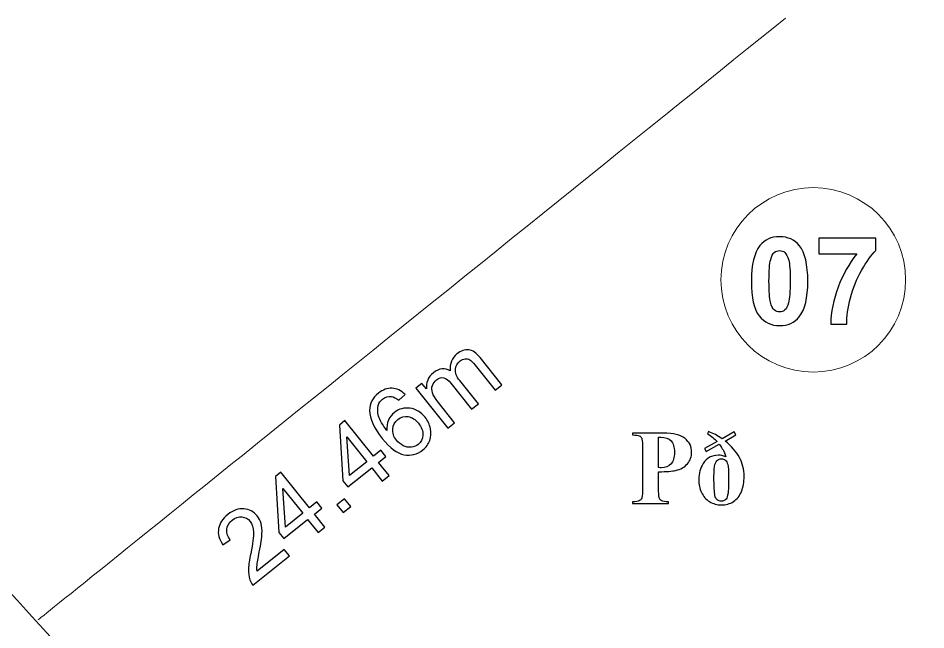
# Model space of a CAD drawing. Header units: millimetres. Extents: x 4360 to 8806, y 1896 to 3880.
# Drawn here: x 4565.33 to 4573.36, y 1949.22 to 1954.63 of the extents above; entities that cross this region are included whole.
import ezdxf

# ---------------------------------------------------------------- set-up
doc = ezdxf.new("R2010")
doc.units = ezdxf.units.MM

msp = doc.modelspace()

# ---------------------------------------------------------------- linework, layer by layer
at = {"lineweight": 40}
msp.add_open_spline([(4558.9403, 1954.63331), (4563.78131, 1949.31276), (4575.95014, 1935.93852), (4575.95014, 1935.93852), (4575.95014, 1935.93852), (4575.95014, 1935.93852), (4583.77651, 1922.36535), (4583.77651, 1922.36535)], degree=3, knots=[0.53315174, 0.53315174, 0.53315174, 0.53315174, 0.66666667, 0.66666667, 0.66666667, 0.66666668, 1, 1, 1, 1], dxfattribs=at)
at = {"lineweight": 0}
for points in [[(4558.99855, 1954.63331), (4561.68876, 1951.69972), (4566.15601, 1946.82832), (4566.15601, 1946.82832)], [(4567.74366, 1946.82832), (4567.74366, 1946.82832), (4562.50091, 1951.69972), (4559.34369, 1954.63331)]]:
    msp.add_open_spline(points, degree=3, dxfattribs=at)
for points, knots in [([(4560.62118, 1954.63331), (4563.29824, 1951.69972), (4567.74366, 1946.82832), (4567.74366, 1946.82832), (4567.74366, 1946.82832), (4562.50091, 1951.69972), (4559.34369, 1954.63331)], [0.65055138, 0.65055138, 0.65055138, 0.65055138, 1, 1, 1, 1.17472431, 1.17472431, 1.17472431, 1.17472431]), ([(4572.06328, 1952.69941), (4572.13771, 1952.69941), (4572.19581, 1952.67279), (4572.23786, 1952.61949), (4572.23786, 1952.61949), (4572.28777, 1952.55647), (4572.31281, 1952.45183), (4572.31281, 1952.30589), (4572.31281, 1952.30589), (4572.31281, 1952.1601), (4572.28762, 1952.05525), (4572.23733, 1951.99155), (4572.23733, 1951.99155), (4572.19565, 1951.93899), (4572.13771, 1951.91269), (4572.06328, 1951.91269), (4572.06328, 1951.91269), (4571.98849, 1951.91269), (4571.92822, 1951.94147), (4571.88242, 1951.9991), (4571.88242, 1951.9991), (4571.83663, 1952.05668), (4571.8137, 1952.15952), (4571.8137, 1952.30732), (4571.8137, 1952.30732), (4571.8137, 1952.45236), (4571.83895, 1952.55684), (4571.88924, 1952.62055), (4571.88924, 1952.62055), (4571.93091, 1952.67316), (4571.98886, 1952.69941), (4572.06328, 1952.69941)], [0, 0, 0, 0, 0.1111111, 0.1111111, 0.1111111, 0.1111111, 0.2222222, 0.2222222, 0.2222222, 0.2222222, 0.3333333, 0.3333333, 0.3333333, 0.3333333, 0.4444444, 0.4444444, 0.4444444, 0.4444445, 0.5555556, 0.5555556, 0.5555556, 0.5555556, 0.6666667, 0.6666667, 0.6666667, 0.6666667, 0.7777778, 0.7777778, 0.7777778, 0.7777778, 1, 1, 1, 1]), ([(4572.41064, 1952.54918), (4572.41064, 1952.54918), (4572.41064, 1952.68546), (4572.41064, 1952.68546), (4572.41064, 1952.68546), (4572.41064, 1952.68546), (4572.91513, 1952.68546), (4572.91513, 1952.68546), (4572.91513, 1952.68546), (4572.91513, 1952.68546), (4572.91513, 1952.57813), (4572.91513, 1952.57813), (4572.91513, 1952.57813), (4572.87346, 1952.53719), (4572.8312, 1952.47851), (4572.7881, 1952.40192), (4572.7881, 1952.40192), (4572.74521, 1952.32538), (4572.71225, 1952.24398), (4572.68974, 1952.15778), (4572.68974, 1952.15778), (4572.66719, 1952.07152), (4572.6561, 1951.99445), (4572.65647, 1951.92663), (4572.65647, 1951.92663), (4572.65647, 1951.92663), (4572.51475, 1951.92663), (4572.51475, 1951.92663), (4572.51475, 1951.92663), (4572.51728, 1952.03307), (4572.5391, 1952.14167), (4572.5804, 1952.25238), (4572.5804, 1952.25238), (4572.62192, 1952.36294), (4572.67701, 1952.46203), (4572.74626, 1952.54918), (4572.74626, 1952.54918), (4572.74626, 1952.54918), (4572.41064, 1952.54918), (4572.41064, 1952.54918)], [0, 0, 0, 0, 0.0909091, 0.0909091, 0.0909091, 0.0909091, 0.1818182, 0.1818182, 0.1818182, 0.1818182, 0.2727273, 0.2727273, 0.2727273, 0.2727273, 0.3636364, 0.3636364, 0.3636364, 0.3636364, 0.4545455, 0.4545455, 0.4545455, 0.4545455, 0.5454545, 0.5454545, 0.5454545, 0.5454546, 0.6363636, 0.6363636, 0.6363636, 0.6363636, 0.7272727, 0.7272727, 0.7272727, 0.7272727, 0.8181818, 0.8181818, 0.8181818, 0.8181818, 1, 1, 1, 1]), ([(4572.06328, 1952.57707), (4572.04575, 1952.57707), (4572.03001, 1952.57137), (4572.01643, 1952.55991), (4572.01643, 1952.55991), (4572.00264, 1952.5486), (4571.99192, 1952.52821), (4571.98437, 1952.49874), (4571.98437, 1952.49874), (4571.97438, 1952.4606), (4571.96937, 1952.39621), (4571.96937, 1952.30589), (4571.96937, 1952.30589), (4571.96937, 1952.21535), (4571.97386, 1952.15329), (4571.98278, 1952.11948), (4571.98278, 1952.11948), (4571.99171, 1952.08568), (4572.00301, 1952.06312), (4572.01659, 1952.05187), (4572.01659, 1952.05187), (4572.03016, 1952.04057), (4572.04575, 1952.03502), (4572.06328, 1952.03502), (4572.06328, 1952.03502), (4572.08082, 1952.03502), (4572.09656, 1952.04078), (4572.11035, 1952.05219), (4572.11035, 1952.05219), (4572.12392, 1952.06349), (4572.13464, 1952.08388), (4572.14215, 1952.11341), (4572.14215, 1952.11341), (4572.15218, 1952.15112), (4572.1572, 1952.21535), (4572.1572, 1952.30589), (4572.1572, 1952.30589), (4572.1572, 1952.39621), (4572.15271, 1952.45828), (4572.14378, 1952.49208), (4572.14378, 1952.49208), (4572.13486, 1952.52589), (4572.12355, 1952.5486), (4572.10998, 1952.55991), (4572.10998, 1952.55991), (4572.09635, 1952.57137), (4572.08082, 1952.57707), (4572.06328, 1952.57707)], [0, 0, 0, 0, 0.0769231, 0.0769231, 0.0769231, 0.0769231, 0.1538462, 0.1538462, 0.1538462, 0.1538462, 0.2307692, 0.2307692, 0.2307692, 0.2307692, 0.3076923, 0.3076923, 0.3076923, 0.3076923, 0.3846154, 0.3846154, 0.3846154, 0.3846154, 0.4615385, 0.4615385, 0.4615385, 0.4615385, 0.5384615, 0.5384615, 0.5384615, 0.5384615, 0.6153846, 0.6153846, 0.6153846, 0.6153846, 0.6923077, 0.6923077, 0.6923077, 0.6923077, 0.7692308, 0.7692308, 0.7692308, 0.7692308, 0.8461538, 0.8461538, 0.8461538, 0.8461539, 1, 1, 1, 1]), ([(4569.12996, 1951.00638), (4569.12996, 1951.00638), (4568.84752, 1951.35917), (4568.84752, 1951.35917), (4568.84752, 1951.35917), (4568.84752, 1951.35917), (4568.90114, 1951.40212), (4568.90114, 1951.40212), (4568.90114, 1951.40212), (4568.90114, 1951.40212), (4568.9407, 1951.35262), (4568.9407, 1951.35262), (4568.9407, 1951.35262), (4568.93801, 1951.37877), (4568.94154, 1951.40433), (4568.95158, 1951.42964), (4568.95158, 1951.42964), (4568.96151, 1951.45488), (4568.97815, 1951.47691), (4569.00176, 1951.49561), (4569.00176, 1951.49561), (4569.0278, 1951.51663), (4569.05358, 1951.52836), (4569.07904, 1951.53089), (4569.07904, 1951.53089), (4569.10445, 1951.53348), (4569.12843, 1951.52757), (4569.15088, 1951.51357), (4569.15088, 1951.51357), (4569.14586, 1951.57727), (4569.16572, 1951.62692), (4569.2104, 1951.66268), (4569.2104, 1951.66268), (4569.24543, 1951.69068), (4569.28013, 1951.70256), (4569.31441, 1951.69823), (4569.31441, 1951.69823), (4569.34874, 1951.69395), (4569.38213, 1951.67161), (4569.41445, 1951.63126), (4569.41445, 1951.63126), (4569.41445, 1951.63126), (4569.60815, 1951.38896), (4569.60815, 1951.38896), (4569.60815, 1951.38896), (4569.60815, 1951.38896), (4569.54878, 1951.34142), (4569.54878, 1951.34142), (4569.54878, 1951.34142), (4569.54878, 1951.34142), (4569.37077, 1951.5638), (4569.37077, 1951.5638), (4569.37077, 1951.5638), (4569.3517, 1951.58768), (4569.33601, 1951.60326), (4569.32371, 1951.61071), (4569.32371, 1951.61071), (4569.31135, 1951.6181), (4569.29756, 1951.62111), (4569.28229, 1951.61926), (4569.28229, 1951.61926), (4569.26687, 1951.61747), (4569.25229, 1951.61118), (4569.23866, 1951.60014), (4569.23866, 1951.60014), (4569.21373, 1951.58028), (4569.19984, 1951.55562), (4569.19657, 1951.52598), (4569.19657, 1951.52598), (4569.1935, 1951.49635), (4569.20634, 1951.46328), (4569.23549, 1951.42705), (4569.23549, 1951.42705), (4569.23549, 1951.42705), (4569.3995, 1951.22205), (4569.3995, 1951.22205), (4569.3995, 1951.22205), (4569.3995, 1951.22205), (4569.33966, 1951.17419), (4569.33966, 1951.17419), (4569.33966, 1951.17419), (4569.33966, 1951.17419), (4569.15616, 1951.40338), (4569.15616, 1951.40338), (4569.15616, 1951.40338), (4569.13487, 1951.43006), (4569.11411, 1951.44606), (4569.09367, 1951.4515), (4569.09367, 1951.4515), (4569.07328, 1951.4571), (4569.0521, 1951.45092), (4569.02991, 1951.43318), (4569.02991, 1951.43318), (4569.01306, 1951.41971), (4569.00107, 1951.40291), (4568.99378, 1951.38257), (4568.99378, 1951.38257), (4568.9866, 1951.36218), (4568.98676, 1951.341), (4568.99394, 1951.31876), (4568.99394, 1951.31876), (4569.00113, 1951.29663), (4569.01761, 1951.26943), (4569.04328, 1951.23726), (4569.04328, 1951.23726), (4569.04328, 1951.23726), (4569.1898, 1951.05418), (4569.1898, 1951.05418), (4569.1898, 1951.05418), (4569.1898, 1951.05418), (4569.12996, 1951.00638), (4569.12996, 1951.00638)], [0, 0, 0, 0, 0.0344828, 0.0344828, 0.0344828, 0.0344828, 0.0689655, 0.0689655, 0.0689655, 0.0689655, 0.1034483, 0.1034483, 0.1034483, 0.1034483, 0.137931, 0.137931, 0.137931, 0.137931, 0.1724138, 0.1724138, 0.1724138, 0.1724138, 0.2068966, 0.2068966, 0.2068966, 0.2068966, 0.2413793, 0.2413793, 0.2413793, 0.2413793, 0.2758621, 0.2758621, 0.2758621, 0.2758621, 0.3103448, 0.3103448, 0.3103448, 0.3103448, 0.3448276, 0.3448276, 0.3448276, 0.3448276, 0.3793103, 0.3793103, 0.3793103, 0.3793104, 0.4137931, 0.4137931, 0.4137931, 0.4137931, 0.4482759, 0.4482759, 0.4482759, 0.4482759, 0.4827586, 0.4827586, 0.4827586, 0.4827586, 0.5172414, 0.5172414, 0.5172414, 0.5172414, 0.5517241, 0.5517241, 0.5517241, 0.5517241, 0.5862069, 0.5862069, 0.5862069, 0.5862069, 0.6206897, 0.6206897, 0.6206897, 0.6206897, 0.6551724, 0.6551724, 0.6551724, 0.6551724, 0.6896552, 0.6896552, 0.6896552, 0.6896552, 0.7241379, 0.7241379, 0.7241379, 0.7241379, 0.7586207, 0.7586207, 0.7586207, 0.7586207, 0.7931034, 0.7931034, 0.7931034, 0.7931035, 0.8275862, 0.8275862, 0.8275862, 0.8275862, 0.862069, 0.862069, 0.862069, 0.862069, 0.8965517, 0.8965517, 0.8965517, 0.8965517, 0.9310345, 0.9310345, 0.9310345, 0.9310345, 1, 1, 1, 1]), ([(4568.7517, 1951.30493), (4568.7517, 1951.30493), (4568.69593, 1951.25279), (4568.69593, 1951.25279), (4568.69593, 1951.25279), (4568.67179, 1951.27202), (4568.65066, 1951.28295), (4568.63249, 1951.28591), (4568.63249, 1951.28591), (4568.60254, 1951.28992), (4568.57581, 1951.28253), (4568.5522, 1951.26351), (4568.5522, 1951.26351), (4568.53313, 1951.24835), (4568.52056, 1951.2296), (4568.5147, 1951.20742), (4568.5147, 1951.20742), (4568.50698, 1951.17863), (4568.50804, 1951.14667), (4568.51823, 1951.1116), (4568.51823, 1951.1116), (4568.52853, 1951.07653), (4568.55299, 1951.03453), (4568.59155, 1950.98541), (4568.59155, 1950.98541), (4568.58838, 1951.01885), (4568.59292, 1951.04922), (4568.60528, 1951.07653), (4568.60528, 1951.07653), (4568.61764, 1951.10383), (4568.63513, 1951.1266), (4568.658, 1951.14488), (4568.658, 1951.14488), (4568.69793, 1951.17689), (4568.74357, 1951.18925), (4568.79502, 1951.18233), (4568.79502, 1951.18233), (4568.84657, 1951.17551), (4568.89099, 1951.14868), (4568.92813, 1951.1022), (4568.92813, 1951.1022), (4568.95258, 1951.07167), (4568.9688, 1951.03791), (4568.97656, 1951.0011), (4568.97656, 1951.0011), (4568.98449, 1950.96433), (4568.98232, 1950.92968), (4568.97054, 1950.8973), (4568.97054, 1950.8973), (4568.95866, 1950.86492), (4568.93811, 1950.83709), (4568.9088, 1950.81358), (4568.9088, 1950.81358), (4568.85904, 1950.77375), (4568.80373, 1950.75949), (4568.74288, 1950.77095), (4568.74288, 1950.77095), (4568.68203, 1950.78258), (4568.61807, 1950.83043), (4568.55061, 1950.91458), (4568.55061, 1950.91458), (4568.47524, 1951.00881), (4568.438, 1951.09116), (4568.43842, 1951.16167), (4568.43842, 1951.16167), (4568.43906, 1951.22326), (4568.46504, 1951.27455), (4568.51639, 1951.3157), (4568.51639, 1951.3157), (4568.55473, 1951.34644), (4568.59472, 1951.3607), (4568.6364, 1951.35886), (4568.6364, 1951.35886), (4568.67812, 1951.35685), (4568.71658, 1951.33889), (4568.7517, 1951.30493)], [0, 0, 0, 0, 0.05, 0.05, 0.05, 0.05, 0.1, 0.1, 0.1, 0.1, 0.15, 0.15, 0.15, 0.15, 0.2, 0.2, 0.2, 0.2, 0.25, 0.25, 0.25, 0.25, 0.3, 0.3, 0.3, 0.3, 0.35, 0.35, 0.35, 0.35, 0.4, 0.4, 0.4, 0.4, 0.45, 0.45, 0.45, 0.45, 0.5, 0.5, 0.5, 0.5, 0.55, 0.55, 0.55, 0.55, 0.6, 0.6, 0.6, 0.6, 0.65, 0.65, 0.65, 0.65, 0.7, 0.7, 0.7, 0.7, 0.75, 0.75, 0.75, 0.75, 0.8, 0.8, 0.8, 0.8, 0.85, 0.85, 0.85, 0.85, 0.9, 0.9, 0.9, 0.9, 1, 1, 1, 1]), ([(4568.67559, 1950.89942), (4568.69196, 1950.87892), (4568.71214, 1950.8626), (4568.73596, 1950.85082), (4568.73596, 1950.85082), (4568.75973, 1950.83894), (4568.78361, 1950.8345), (4568.80717, 1950.83719), (4568.80717, 1950.83719), (4568.83083, 1950.83994), (4568.85122, 1950.84818), (4568.86855, 1950.86191), (4568.86855, 1950.86191), (4568.89374, 1950.8822), (4568.90732, 1950.90982), (4568.90911, 1950.94468), (4568.90911, 1950.94468), (4568.91112, 1950.9796), (4568.89791, 1951.01462), (4568.86997, 1951.04959), (4568.86997, 1951.04959), (4568.84309, 1951.08323), (4568.81282, 1951.10262), (4568.77933, 1951.10764), (4568.77933, 1951.10764), (4568.74589, 1951.11266), (4568.71552, 1951.10431), (4568.68827, 1951.08239), (4568.68827, 1951.08239), (4568.66133, 1951.06084), (4568.64611, 1951.03279), (4568.64268, 1950.99835), (4568.64268, 1950.99835), (4568.63941, 1950.96396), (4568.65034, 1950.9309), (4568.67559, 1950.89942)], [0, 0, 0, 0, 0.1, 0.1, 0.1, 0.1, 0.2, 0.2, 0.2, 0.2, 0.3, 0.3, 0.3, 0.3, 0.4, 0.4, 0.4, 0.4, 0.5, 0.5, 0.5, 0.5, 0.6, 0.6, 0.6, 0.6, 0.7, 0.7, 0.7, 0.7, 0.8, 0.8, 0.8, 0.8, 1, 1, 1, 1]), ([(4568.54982, 1950.53785), (4568.54982, 1950.53785), (4568.45654, 1950.65448), (4568.45654, 1950.65448), (4568.45654, 1950.65448), (4568.45654, 1950.65448), (4568.24504, 1950.4854), (4568.24504, 1950.4854), (4568.24504, 1950.4854), (4568.24504, 1950.4854), (4568.20131, 1950.54018), (4568.20131, 1950.54018), (4568.20131, 1950.54018), (4568.20131, 1950.54018), (4568.17093, 1951.03379), (4568.17093, 1951.03379), (4568.17093, 1951.03379), (4568.17093, 1951.03379), (4568.21985, 1951.07293), (4568.21985, 1951.07293), (4568.21985, 1951.07293), (4568.21985, 1951.07293), (4568.47244, 1950.75722), (4568.47244, 1950.75722), (4568.47244, 1950.75722), (4568.47244, 1950.75722), (4568.53831, 1950.80983), (4568.53831, 1950.80983), (4568.53831, 1950.80983), (4568.53831, 1950.80983), (4568.5822, 1950.75495), (4568.5822, 1950.75495), (4568.5822, 1950.75495), (4568.5822, 1950.75495), (4568.51633, 1950.70234), (4568.51633, 1950.70234), (4568.51633, 1950.70234), (4568.51633, 1950.70234), (4568.60972, 1950.58571), (4568.60972, 1950.58571), (4568.60972, 1950.58571), (4568.60972, 1950.58571), (4568.54982, 1950.53785), (4568.54982, 1950.53785)], [0, 0, 0, 0, 0.0833333, 0.0833333, 0.0833333, 0.0833333, 0.1666667, 0.1666667, 0.1666667, 0.1666667, 0.25, 0.25, 0.25, 0.25, 0.3333333, 0.3333333, 0.3333333, 0.3333333, 0.4166667, 0.4166667, 0.4166667, 0.4166667, 0.5, 0.5, 0.5, 0.5, 0.5833333, 0.5833333, 0.5833333, 0.5833333, 0.6666667, 0.6666667, 0.6666667, 0.6666667, 0.75, 0.75, 0.75, 0.75, 0.8333333, 0.8333333, 0.8333333, 0.8333333, 1, 1, 1, 1]), ([(4570.99365, 1950.62073), (4570.99365, 1950.62073), (4570.99365, 1950.4479), (4570.99365, 1950.4479), (4570.99365, 1950.4479), (4570.99365, 1950.41394), (4570.99566, 1950.39265), (4570.99988, 1950.38388), (4570.99988, 1950.38388), (4571.00395, 1950.37516), (4571.01129, 1950.36809), (4571.02196, 1950.36275), (4571.02196, 1950.36275), (4571.03248, 1950.35763), (4571.05186, 1950.35493), (4571.08001, 1950.35493), (4571.08001, 1950.35493), (4571.08001, 1950.35493), (4571.08001, 1950.33898), (4571.08001, 1950.33898), (4571.08001, 1950.33898), (4571.08001, 1950.33898), (4570.76356, 1950.33898), (4570.76356, 1950.33898), (4570.76356, 1950.33898), (4570.76356, 1950.33898), (4570.76356, 1950.35493), (4570.76356, 1950.35493), (4570.76356, 1950.35493), (4570.79235, 1950.35493), (4570.81189, 1950.35763), (4570.82209, 1950.36307), (4570.82209, 1950.36307), (4570.83239, 1950.3684), (4570.83962, 1950.37543), (4570.84369, 1950.38404), (4570.84369, 1950.38404), (4570.84792, 1950.39265), (4570.84993, 1950.41394), (4570.84993, 1950.4479), (4570.84993, 1950.4479), (4570.84993, 1950.4479), (4570.84993, 1950.85272), (4570.84993, 1950.85272), (4570.84993, 1950.85272), (4570.84993, 1950.88669), (4570.84792, 1950.90797), (4570.84369, 1950.91674), (4570.84369, 1950.91674), (4570.83962, 1950.92551), (4570.83239, 1950.93254), (4570.82193, 1950.93787), (4570.82193, 1950.93787), (4570.81142, 1950.94305), (4570.79203, 1950.94569), (4570.76356, 1950.94569), (4570.76356, 1950.94569), (4570.76356, 1950.94569), (4570.76356, 1950.96164), (4570.76356, 1950.96164), (4570.76356, 1950.96164), (4570.76356, 1950.96164), (4571.03496, 1950.96164), (4571.03496, 1950.96164), (4571.03496, 1950.96164), (4571.12433, 1950.96164), (4571.18851, 1950.94569), (4571.22733, 1950.91389), (4571.22733, 1950.91389), (4571.26632, 1950.88199), (4571.2857, 1950.84221), (4571.2857, 1950.79446), (4571.2857, 1950.79446), (4571.2857, 1950.75395), (4571.27318, 1950.71935), (4571.24799, 1950.69056), (4571.24799, 1950.69056), (4571.22295, 1950.66172), (4571.18835, 1950.64218), (4571.14419, 1950.63166), (4571.14419, 1950.63166), (4571.11461, 1950.62432), (4571.06438, 1950.62073), (4570.99365, 1950.62073)], [0, 0, 0, 0, 0.0454545, 0.0454545, 0.0454545, 0.0454546, 0.0909091, 0.0909091, 0.0909091, 0.0909091, 0.1363636, 0.1363636, 0.1363636, 0.1363636, 0.1818182, 0.1818182, 0.1818182, 0.1818182, 0.2272727, 0.2272727, 0.2272727, 0.2272727, 0.2727273, 0.2727273, 0.2727273, 0.2727273, 0.3181818, 0.3181818, 0.3181818, 0.3181818, 0.3636364, 0.3636364, 0.3636364, 0.3636364, 0.4090909, 0.4090909, 0.4090909, 0.4090909, 0.4545455, 0.4545455, 0.4545455, 0.4545455, 0.5, 0.5, 0.5, 0.5, 0.5454545, 0.5454545, 0.5454545, 0.5454546, 0.5909091, 0.5909091, 0.5909091, 0.5909091, 0.6363636, 0.6363636, 0.6363636, 0.6363636, 0.6818182, 0.6818182, 0.6818182, 0.6818182, 0.7272727, 0.7272727, 0.7272727, 0.7272727, 0.7727273, 0.7727273, 0.7727273, 0.7727273, 0.8181818, 0.8181818, 0.8181818, 0.8181818, 0.8636364, 0.8636364, 0.8636364, 0.8636364, 0.9090909, 0.9090909, 0.9090909, 0.9090909, 1, 1, 1, 1]), ([(4571.52974, 1950.86318), (4571.52974, 1950.86318), (4571.41532, 1950.799), (4571.41532, 1950.799), (4571.41532, 1950.799), (4571.41532, 1950.799), (4571.40032, 1950.82499), (4571.40032, 1950.82499), (4571.40032, 1950.82499), (4571.40032, 1950.82499), (4571.51019, 1950.88653), (4571.51019, 1950.88653), (4571.51019, 1950.88653), (4571.48827, 1950.9103), (4571.4598, 1950.9347), (4571.42504, 1950.95963), (4571.42504, 1950.95963), (4571.42504, 1950.95963), (4571.4355, 1950.97574), (4571.4355, 1950.97574), (4571.4355, 1950.97574), (4571.45948, 1950.9665), (4571.47934, 1950.95757), (4571.49519, 1950.94912), (4571.49519, 1950.94912), (4571.51114, 1950.94051), (4571.53084, 1950.92783), (4571.55435, 1950.91141), (4571.55435, 1950.91141), (4571.55435, 1950.91141), (4571.66248, 1950.97199), (4571.66248, 1950.97199), (4571.66248, 1950.97199), (4571.66248, 1950.97199), (4571.67674, 1950.94569), (4571.67674, 1950.94569), (4571.67674, 1950.94569), (4571.67674, 1950.94569), (4571.58124, 1950.89213), (4571.58124, 1950.89213), (4571.58124, 1950.89213), (4571.63775, 1950.84628), (4571.68001, 1950.79789), (4571.7079, 1950.74719), (4571.7079, 1950.74719), (4571.73558, 1950.69632), (4571.74952, 1950.64043), (4571.74952, 1950.57974), (4571.74952, 1950.57974), (4571.74952, 1950.5293), (4571.74155, 1950.4844), (4571.7257, 1950.44526), (4571.7257, 1950.44526), (4571.70991, 1950.40596), (4571.6863, 1950.37638), (4571.65482, 1950.35652), (4571.65482, 1950.35652), (4571.62349, 1950.33666), (4571.58831, 1950.32678), (4571.54933, 1950.32678), (4571.54933, 1950.32678), (4571.51083, 1950.32678), (4571.47591, 1950.3365), (4571.44443, 1950.35604), (4571.44443, 1950.35604), (4571.41316, 1950.37559), (4571.38918, 1950.40253), (4571.37291, 1950.43681), (4571.37291, 1950.43681), (4571.35664, 1950.47093), (4571.34851, 1950.50912), (4571.34851, 1950.55138), (4571.34851, 1950.55138), (4571.34851, 1950.60541), (4571.36118, 1950.65237), (4571.38638, 1950.69209), (4571.38638, 1950.69209), (4571.41802, 1950.74159), (4571.46323, 1950.76631), (4571.52223, 1950.76631), (4571.52223, 1950.76631), (4571.54088, 1950.76631), (4571.56312, 1950.76176), (4571.58921, 1950.75268), (4571.58921, 1950.75268), (4571.57939, 1950.77883), (4571.57046, 1950.79884), (4571.5628, 1950.81311), (4571.5628, 1950.81311), (4571.55493, 1950.82721), (4571.544, 1950.84395), (4571.52974, 1950.86318)], [0, 0, 0, 0, 0.0416667, 0.0416667, 0.0416667, 0.0416667, 0.0833333, 0.0833333, 0.0833333, 0.0833333, 0.125, 0.125, 0.125, 0.125, 0.1666667, 0.1666667, 0.1666667, 0.1666667, 0.2083333, 0.2083333, 0.2083333, 0.2083333, 0.25, 0.25, 0.25, 0.25, 0.2916667, 0.2916667, 0.2916667, 0.2916667, 0.3333333, 0.3333333, 0.3333333, 0.3333333, 0.375, 0.375, 0.375, 0.375, 0.4166667, 0.4166667, 0.4166667, 0.4166667, 0.4583333, 0.4583333, 0.4583333, 0.4583333, 0.5, 0.5, 0.5, 0.5, 0.5416667, 0.5416667, 0.5416667, 0.5416667, 0.5833333, 0.5833333, 0.5833333, 0.5833333, 0.625, 0.625, 0.625, 0.625, 0.6666667, 0.6666667, 0.6666667, 0.6666667, 0.7083333, 0.7083333, 0.7083333, 0.7083333, 0.75, 0.75, 0.75, 0.75, 0.7916667, 0.7916667, 0.7916667, 0.7916667, 0.8333333, 0.8333333, 0.8333333, 0.8333333, 0.875, 0.875, 0.875, 0.875, 0.9166667, 0.9166667, 0.9166667, 0.9166667, 1, 1, 1, 1]), ([(4568.41264, 1950.70921), (4568.41264, 1950.70921), (4568.2368, 1950.929), (4568.2368, 1950.929), (4568.2368, 1950.929), (4568.2368, 1950.929), (4568.26015, 1950.58724), (4568.26015, 1950.58724), (4568.26015, 1950.58724), (4568.26015, 1950.58724), (4568.41264, 1950.70921), (4568.41264, 1950.70921)], [0, 0, 0, 0, 0.25, 0.25, 0.25, 0.25, 0.5, 0.5, 0.5, 0.5, 1, 1, 1, 1]), ([(4570.99365, 1950.92599), (4570.99365, 1950.92599), (4570.99365, 1950.65644), (4570.99365, 1950.65644), (4570.99365, 1950.65644), (4571.00379, 1950.6558), (4571.01145, 1950.65549), (4571.01663, 1950.65549), (4571.01663, 1950.65549), (4571.05403, 1950.65549), (4571.08303, 1950.66658), (4571.1032, 1950.68882), (4571.1032, 1950.68882), (4571.12338, 1950.71106), (4571.13358, 1950.74549), (4571.13358, 1950.79214), (4571.13358, 1950.79214), (4571.13358, 1950.83846), (4571.12338, 1950.87227), (4571.1032, 1950.89371), (4571.1032, 1950.89371), (4571.08303, 1950.91516), (4571.05265, 1950.92599), (4571.01256, 1950.92599), (4571.01256, 1950.92599), (4571.01256, 1950.92599), (4570.99365, 1950.92599), (4570.99365, 1950.92599)], [0, 0, 0, 0, 0.125, 0.125, 0.125, 0.125, 0.25, 0.25, 0.25, 0.25, 0.375, 0.375, 0.375, 0.375, 0.5, 0.5, 0.5, 0.5, 0.625, 0.625, 0.625, 0.625, 0.75, 0.75, 0.75, 0.75, 1, 1, 1, 1]), ([(4571.54902, 1950.73435), (4571.53539, 1950.73435), (4571.52382, 1950.7306), (4571.5141, 1950.7231), (4571.5141, 1950.7231), (4571.50438, 1950.71576), (4571.49672, 1950.7026), (4571.49123, 1950.6838), (4571.49123, 1950.6838), (4571.48563, 1950.66521), (4571.48278, 1950.62902), (4571.48278, 1950.57583), (4571.48278, 1950.57583), (4571.48278, 1950.49142), (4571.48563, 1950.43649), (4571.49139, 1950.41129), (4571.49139, 1950.41129), (4571.49503, 1950.3936), (4571.50206, 1950.38045), (4571.51225, 1950.37168), (4571.51225, 1950.37168), (4571.52255, 1950.36307), (4571.53428, 1950.35868), (4571.54759, 1950.35868), (4571.54759, 1950.35868), (4571.5609, 1950.35868), (4571.57247, 1950.36291), (4571.5825, 1950.3712), (4571.5825, 1950.3712), (4571.59254, 1950.37965), (4571.59957, 1950.39312), (4571.60379, 1950.41177), (4571.60379, 1950.41177), (4571.6096, 1950.43665), (4571.6124, 1950.48815), (4571.6124, 1950.56627), (4571.6124, 1950.56627), (4571.6124, 1950.62527), (4571.60992, 1950.66441), (4571.60474, 1950.68364), (4571.60474, 1950.68364), (4571.59957, 1950.70292), (4571.59238, 1950.71607), (4571.58298, 1950.72342), (4571.58298, 1950.72342), (4571.57358, 1950.73076), (4571.56233, 1950.73435), (4571.54902, 1950.73435)], [0, 0, 0, 0, 0.0769231, 0.0769231, 0.0769231, 0.0769231, 0.1538462, 0.1538462, 0.1538462, 0.1538462, 0.2307692, 0.2307692, 0.2307692, 0.2307692, 0.3076923, 0.3076923, 0.3076923, 0.3076923, 0.3846154, 0.3846154, 0.3846154, 0.3846154, 0.4615385, 0.4615385, 0.4615385, 0.4615385, 0.5384615, 0.5384615, 0.5384615, 0.5384615, 0.6153846, 0.6153846, 0.6153846, 0.6153846, 0.6923077, 0.6923077, 0.6923077, 0.6923077, 0.7692308, 0.7692308, 0.7692308, 0.7692308, 0.8461538, 0.8461538, 0.8461538, 0.8461539, 1, 1, 1, 1]), ([(4567.98352, 1950.08148), (4567.98352, 1950.08148), (4567.89024, 1950.19816), (4567.89024, 1950.19816), (4567.89024, 1950.19816), (4567.89024, 1950.19816), (4567.67875, 1950.02903), (4567.67875, 1950.02903), (4567.67875, 1950.02903), (4567.67875, 1950.02903), (4567.63501, 1950.0838), (4567.63501, 1950.0838), (4567.63501, 1950.0838), (4567.63501, 1950.0838), (4567.60464, 1950.57747), (4567.60464, 1950.57747), (4567.60464, 1950.57747), (4567.60464, 1950.57747), (4567.65355, 1950.61656), (4567.65355, 1950.61656), (4567.65355, 1950.61656), (4567.65355, 1950.61656), (4567.90614, 1950.30085), (4567.90614, 1950.30085), (4567.90614, 1950.30085), (4567.90614, 1950.30085), (4567.97201, 1950.35346), (4567.97201, 1950.35346), (4567.97201, 1950.35346), (4567.97201, 1950.35346), (4568.0159, 1950.29857), (4568.0159, 1950.29857), (4568.0159, 1950.29857), (4568.0159, 1950.29857), (4567.95004, 1950.24596), (4567.95004, 1950.24596), (4567.95004, 1950.24596), (4567.95004, 1950.24596), (4568.04342, 1950.12933), (4568.04342, 1950.12933), (4568.04342, 1950.12933), (4568.04342, 1950.12933), (4567.98352, 1950.08148), (4567.98352, 1950.08148)], [0, 0, 0, 0, 0.0833333, 0.0833333, 0.0833333, 0.0833333, 0.1666667, 0.1666667, 0.1666667, 0.1666667, 0.25, 0.25, 0.25, 0.25, 0.3333333, 0.3333333, 0.3333333, 0.3333333, 0.4166667, 0.4166667, 0.4166667, 0.4166667, 0.5, 0.5, 0.5, 0.5, 0.5833333, 0.5833333, 0.5833333, 0.5833333, 0.6666667, 0.6666667, 0.6666667, 0.6666667, 0.75, 0.75, 0.75, 0.75, 0.8333333, 0.8333333, 0.8333333, 0.8333333, 1, 1, 1, 1]), ([(4567.84635, 1950.25288), (4567.84635, 1950.25288), (4567.67051, 1950.47262), (4567.67051, 1950.47262), (4567.67051, 1950.47262), (4567.67051, 1950.47262), (4567.69385, 1950.13087), (4567.69385, 1950.13087), (4567.69385, 1950.13087), (4567.69385, 1950.13087), (4567.84635, 1950.25288), (4567.84635, 1950.25288)], [0, 0, 0, 0, 0.25, 0.25, 0.25, 0.25, 0.5, 0.5, 0.5, 0.5, 1, 1, 1, 1]), ([(4568.20305, 1950.25912), (4568.20305, 1950.25912), (4568.14843, 1950.32731), (4568.14843, 1950.32731), (4568.14843, 1950.32731), (4568.14843, 1950.32731), (4568.21652, 1950.38182), (4568.21652, 1950.38182), (4568.21652, 1950.38182), (4568.21652, 1950.38182), (4568.27103, 1950.31368), (4568.27103, 1950.31368), (4568.27103, 1950.31368), (4568.27103, 1950.31368), (4568.20305, 1950.25912), (4568.20305, 1950.25912)], [0, 0, 0, 0, 0.2, 0.2, 0.2, 0.2, 0.4, 0.4, 0.4, 0.4, 0.6, 0.6, 0.6, 0.6, 1, 1, 1, 1]), ([(4567.6826, 1949.93279), (4567.6826, 1949.93279), (4567.72856, 1949.87526), (4567.72856, 1949.87526), (4567.72856, 1949.87526), (4567.72856, 1949.87526), (4567.4064, 1949.6176), (4567.4064, 1949.6176), (4567.4064, 1949.6176), (4567.39451, 1949.6316), (4567.38585, 1949.64734), (4567.3802, 1949.66477), (4567.3802, 1949.66477), (4567.37085, 1949.69314), (4567.36668, 1949.72525), (4567.36779, 1949.76101), (4567.36779, 1949.76101), (4567.36874, 1949.79677), (4567.37523, 1949.84225), (4567.38701, 1949.89745), (4567.38701, 1949.89745), (4567.40524, 1949.98312), (4567.41337, 1950.04619), (4567.41173, 1950.0865), (4567.41173, 1950.0865), (4567.4101, 1950.12675), (4567.40011, 1950.15817), (4567.38215, 1950.18073), (4567.38215, 1950.18073), (4567.36319, 1950.20445), (4567.33863, 1950.2177), (4567.30868, 1950.22045), (4567.30868, 1950.22045), (4567.27878, 1950.22314), (4567.2501, 1950.21364), (4567.2229, 1950.19187), (4567.2229, 1950.19187), (4567.19406, 1950.16884), (4567.17789, 1950.14169), (4567.17446, 1950.11058), (4567.17446, 1950.11058), (4567.17103, 1950.07947), (4567.18143, 1950.04852), (4567.20562, 1950.01778), (4567.20562, 1950.01778), (4567.20562, 1950.01778), (4567.13912, 1949.97488), (4567.13912, 1949.97488), (4567.13912, 1949.97488), (4567.10664, 1950.02411), (4567.09454, 1950.07186), (4567.10278, 1950.11777), (4567.10278, 1950.11777), (4567.11092, 1950.16377), (4567.13817, 1950.20529), (4567.1845, 1950.24242), (4567.1845, 1950.24242), (4567.23124, 1950.27982), (4567.27868, 1950.29636), (4567.32659, 1950.29234), (4567.32659, 1950.29234), (4567.37471, 1950.28817), (4567.41406, 1950.26699), (4567.44464, 1950.22874), (4567.44464, 1950.22874), (4567.46033, 1950.2092), (4567.47158, 1950.1868), (4567.47876, 1950.16161), (4567.47876, 1950.16161), (4567.48584, 1950.13631), (4567.48838, 1950.10593), (4567.48653, 1950.07033), (4567.48653, 1950.07033), (4567.48473, 1950.03473), (4567.47686, 1949.98154), (4567.46292, 1949.91081), (4567.46292, 1949.91081), (4567.45114, 1949.85192), (4567.44454, 1949.81299), (4567.4429, 1949.79408), (4567.4429, 1949.79408), (4567.44137, 1949.77522), (4567.44147, 1949.75779), (4567.44358, 1949.74152), (4567.44358, 1949.74152), (4567.44358, 1949.74152), (4567.6826, 1949.93279), (4567.6826, 1949.93279)], [0, 0, 0, 0, 0.0434783, 0.0434783, 0.0434783, 0.0434783, 0.0869565, 0.0869565, 0.0869565, 0.0869565, 0.1304348, 0.1304348, 0.1304348, 0.1304348, 0.173913, 0.173913, 0.173913, 0.1739131, 0.2173913, 0.2173913, 0.2173913, 0.2173913, 0.2608696, 0.2608696, 0.2608696, 0.2608696, 0.3043478, 0.3043478, 0.3043478, 0.3043478, 0.3478261, 0.3478261, 0.3478261, 0.3478261, 0.3913043, 0.3913043, 0.3913043, 0.3913044, 0.4347826, 0.4347826, 0.4347826, 0.4347826, 0.4782609, 0.4782609, 0.4782609, 0.4782609, 0.5217391, 0.5217391, 0.5217391, 0.5217391, 0.5652174, 0.5652174, 0.5652174, 0.5652174, 0.6086957, 0.6086957, 0.6086957, 0.6086957, 0.6521739, 0.6521739, 0.6521739, 0.6521739, 0.6956522, 0.6956522, 0.6956522, 0.6956522, 0.7391304, 0.7391304, 0.7391304, 0.7391304, 0.7826087, 0.7826087, 0.7826087, 0.7826087, 0.826087, 0.826087, 0.826087, 0.826087, 0.8695652, 0.8695652, 0.8695652, 0.8695652, 0.9130435, 0.9130435, 0.9130435, 0.9130435, 1, 1, 1, 1])]:
    msp.add_open_spline(points, degree=3, knots=knots)
msp.add_open_spline([(4560.62118, 1954.63331), (4563.29824, 1951.69972), (4567.74366, 1946.82832), (4567.74366, 1946.82832), (4567.74366, 1946.82832), (4562.50091, 1951.69972), (4559.34369, 1954.63331)], degree=3, knots=[0.65055138, 0.65055138, 0.65055138, 0.65055138, 1, 1, 1, 1.17472431, 1.17472431, 1.17472431, 1.17472431], dxfattribs=at)
at = {"lineweight": 20}
for points in [[(4572.11531, 1954.63331), (4569.79914, 1952.76749), (4565.50758, 1949.31039), (4565.50758, 1949.31039)], [(4576.86696, 1951.41231), (4576.86696, 1951.41231), (4568.9735, 1945.509), (4568.9735, 1945.509)]]:
    msp.add_open_spline(points, degree=3, dxfattribs=at)
at = {"lineweight": 9}
msp.add_open_spline([(4572.3612, 1953.13413), (4571.91042, 1953.13413), (4571.54505, 1952.76871), (4571.54505, 1952.31793), (4571.54505, 1952.31793), (4571.54505, 1951.86721), (4571.91042, 1951.50179), (4572.3612, 1951.50179), (4572.3612, 1951.50179), (4572.81197, 1951.50179), (4573.17739, 1951.86721), (4573.17739, 1952.31793), (4573.17739, 1952.31793), (4573.17739, 1952.76871), (4572.81197, 1953.13413), (4572.3612, 1953.13413)], degree=3, knots=[0, 0, 0, 0, 0.2, 0.2, 0.2, 0.2, 0.4, 0.4, 0.4, 0.4, 0.6, 0.6, 0.6, 0.6, 1, 1, 1, 1], dxfattribs=at)

doc.saveas('drawing.dxf')
